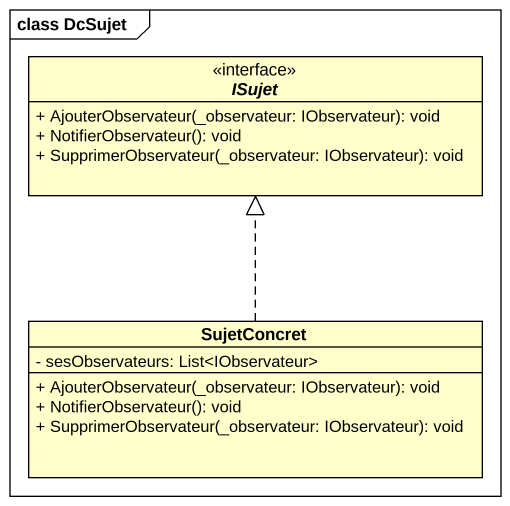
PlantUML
@startuml
mainframe class DcSujet
hide circle
hide empty members
skinparam classAttributeIconSize 0
interface ISujet <<interface>> {
  + AjouterObservateur(_observateur: IObservateur): void
  + NotifierObservateur(): void
  + SupprimerObservateur(_observateur: IObservateur): void
}
class SujetConcret {
  - sesObservateurs: List<IObservateur>
  + AjouterObservateur(_observateur: IObservateur): void
  + NotifierObservateur(): void
  + SupprimerObservateur(_observateur: IObservateur): void
}
SujetConcret .up.|> ISujet
@enduml
